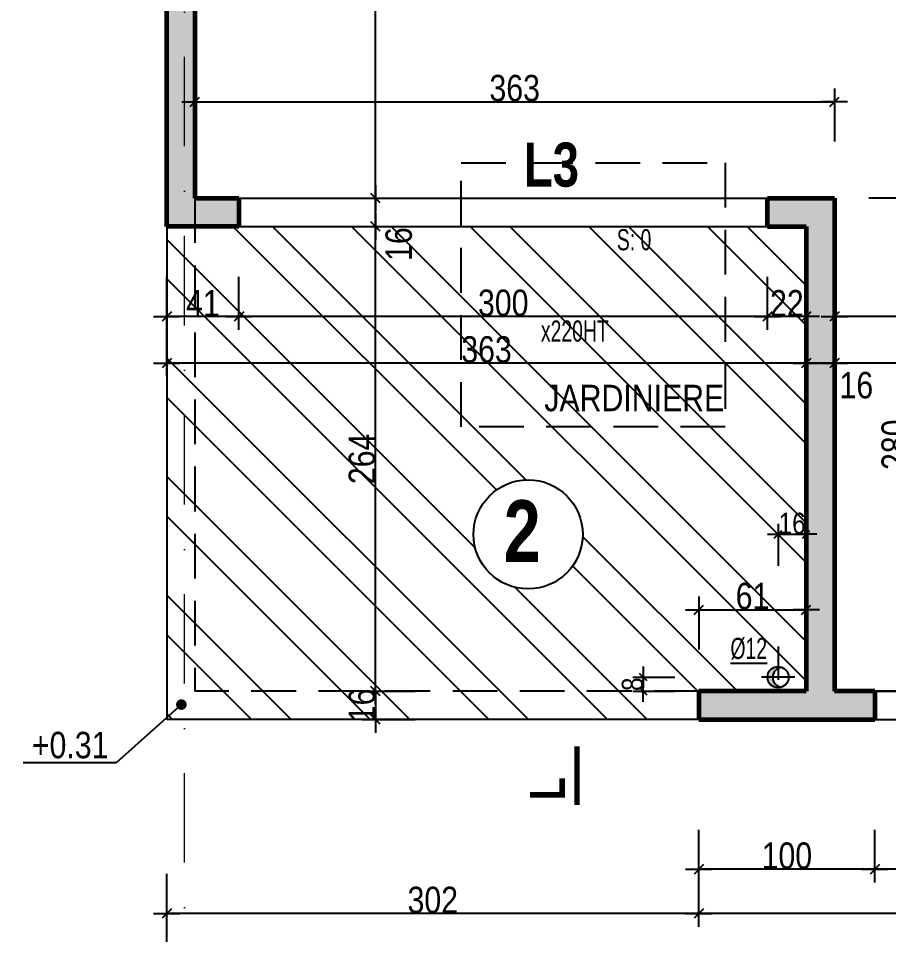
# Model space of a CAD drawing. Header units: millimetres. Extents: x 19188 to 26006, y -37354 to 0.
# Drawn here: x 19840 to 20334, y -36783 to -36263 of the extents above; entities that cross this region are included whole.
import ezdxf
from ezdxf.enums import TextEntityAlignment as Align

# ---------------------------------------------------------------- set-up
doc = ezdxf.new("R2010")
doc.units = ezdxf.units.MM
doc.linetypes.add('CACHEX2', pattern=[19.05, 12.7, -6.35])
doc.linetypes.add('TIRETPTX2', pattern=[50.8, 25.4, -12.7, 0, -12.7])
for name, color, linetype in [('01_cote_gen', 4, 'Continuous'), ('01_linteaux', 2, 'Continuous'), ('01_murs_sup', 2, 'CACHEX2'), ('01_poch_murs', 253, 'Continuous'), ('01_poch_poteaux', 250, 'Continuous'), ('01_resv', 32, 'Continuous'), ('01_texte', 230, 'Continuous'), ('AA_COTES', 2, 'Continuous')]:
    doc.layers.add(name, color=color, linetype=linetype)
doc.layers.add('01_murs_coup', color=5, linetype='Continuous', lineweight=60)
doc.layers.add('01_tram_axes', color=2, linetype='TIRETPTX2', lineweight=9)
doc.styles.add('ARIAL NA', font='ARIALN.TTF')
doc.styles.add('impact', font='impact.ttf')
doc.styles.add('STYLE2', font='ARIALN.TTF')
doc.dimstyles.new('JB50', dxfattribs={"dimscale": 0.1, "dimtxt": 150, "dimasz": 15, "dimexe": 0.1, "dimexo": 0.1, "dimgap": 0.09, "dimtad": 1, "dimdec": 1, "dimdsep": 46, "dimtxsty": 'STYLE2', "dimblk1": 'BOND_G', "dimblk2": 'BOND_D', "dimsah": 1, "dimcen": 1.5, "dimdle": 0.01, "dimse1": 1, "dimse2": 1, "dimclrd": 4, "dimclre": 2, "dimclrt": 6, "dimazin": 2, "dimtfac": 2.333333, "dimtdec": 1, "dimtix": 1, "dimtmove": 2, "dimatfit": 3, "dimldrblk": 'BOND_G', "dimfxl": 1, "dimtolj": 1, "dimtzin": 0, "dimarcsym": 0})
doc.dimstyles.new('JB50res', dxfattribs={"dimscale": 0.1, "dimtxt": 120, "dimasz": 12, "dimexe": 0.1, "dimexo": 0.1, "dimgap": 0.09, "dimtad": 1, "dimdec": 1, "dimdsep": 46, "dimtxsty": 'STYLE2', "dimblk1": 'BOND_G', "dimblk2": 'BOND_D', "dimsah": 1, "dimcen": 1.5, "dimdle": 0.01, "dimse1": 1, "dimse2": 1, "dimclrd": 4, "dimclre": 2, "dimclrt": 6, "dimazin": 2, "dimtfac": 2.333333, "dimtdec": 1, "dimtix": 1, "dimtmove": 2, "dimatfit": 3, "dimldrblk": 'BOND_G', "dimfxl": 1, "dimtolj": 1, "dimtzin": 0, "dimarcsym": 0})

# ---------------------------------------------------------------- blocks, each defined once
blk = doc.blocks.new('BOND_G')
at = {"layer": 'AA_COTES', "color": 0}
for p, q in [((0, -5), (0, 15)), ((5, 0), (-5, 0)), ((1.77, 1.77), (-1.77, -1.77))]:
    blk.add_line(p, q, dxfattribs=at)
blk = doc.blocks.new('BOND_D')
at = {"layer": 'AA_COTES', "color": 0}
for p, q in [((0, 5), (0, -15)), ((5, 0), (-5, 0)), ((-1.77, -1.77), (1.77, 1.77))]:
    blk.add_line(p, q, dxfattribs=at)
blk = doc.blocks.new('*D3088')
at = {"layer": '01_cote_gen', "color": 4, "lineweight": -2, "ltscale": 2, "transparency": 16777216}
blk.add_line((21004.72, -36771.24), (20227.72, -36771.24), dxfattribs=at)
at = {"layer": 'Defpoints', "color": 0, "ltscale": 2, "transparency": 16777216}
for p in [(20226.22, -36685.56), (21006.22, -36685.56), (20226.22, -36771.24)]:
    blk.add_point(p, dxfattribs=at)
at = {"layer": '01_cote_gen', "color": 4, "lineweight": -2, "ltscale": 2, "transparency": 16777216, "xscale": 1.5, "yscale": 1.5, "zscale": 1.5, "rotation": 180}
blk.add_blockref('BOND_D', (20226.22, -36771.24), dxfattribs=at)
at = {"layer": '01_cote_gen', "color": 4, "lineweight": -2, "ltscale": 2, "transparency": 16777216, "xscale": 1.5, "yscale": 1.5, "zscale": 1.5}
blk.add_blockref('BOND_G', (21006.22, -36771.24), dxfattribs=at)
at = {"layer": '01_cote_gen', "color": 6, "lineweight": 0, "ltscale": 2, "transparency": 16777216, "insert": (20589.24, -36763.57), "char_height": 15, "attachment_point": 5, "style": 'STYLE2'}
blk.add_mtext('\\A1;780', dxfattribs=at)
blk = doc.blocks.new('*D3089')
at = {"layer": '01_cote_gen', "color": 4, "lineweight": -2, "ltscale": 2, "transparency": 16777216}
blk.add_line((20224.72, -36771.24), (19925.72, -36771.24), dxfattribs=at)
at = {"layer": 'Defpoints', "color": 0, "ltscale": 2, "transparency": 16777216}
for p in [(19924.22, -36685.56), (20226.22, -36685.56), (19924.22, -36771.24)]:
    blk.add_point(p, dxfattribs=at)
at = {"layer": '01_cote_gen', "color": 4, "lineweight": -2, "ltscale": 2, "transparency": 16777216, "xscale": 1.5, "yscale": 1.5, "zscale": 1.5, "rotation": 180}
blk.add_blockref('BOND_D', (19924.22, -36771.24), dxfattribs=at)
at = {"layer": '01_cote_gen', "color": 4, "lineweight": -2, "ltscale": 2, "transparency": 16777216, "xscale": 1.5, "yscale": 1.5, "zscale": 1.5}
blk.add_blockref('BOND_G', (20226.22, -36771.24), dxfattribs=at)
at = {"layer": '01_cote_gen', "color": 6, "lineweight": 0, "ltscale": 2, "transparency": 16777216, "insert": (20075.22, -36763.57), "char_height": 15, "attachment_point": 5, "style": 'STYLE2'}
blk.add_mtext('\\A1;302', dxfattribs=at)
blk = doc.blocks.new('*D3090')
at = {"layer": '01_cote_gen', "color": 4, "lineweight": -2, "ltscale": 2, "transparency": 16777216}
blk.add_line((21306.72, -36799.34), (19925.72, -36799.34), dxfattribs=at)
at = {"layer": 'Defpoints', "color": 0, "ltscale": 2, "transparency": 16777216}
for p in [(19924.22, -36753.24), (21308.22, -36753.24), (19924.22, -36799.34)]:
    blk.add_point(p, dxfattribs=at)
at = {"layer": '01_cote_gen', "color": 4, "lineweight": -2, "ltscale": 2, "transparency": 16777216, "xscale": 1.5, "yscale": 1.5, "zscale": 1.5, "rotation": 180}
blk.add_blockref('BOND_D', (19924.22, -36799.34), dxfattribs=at)
at = {"layer": '01_cote_gen', "color": 4, "lineweight": -2, "ltscale": 2, "transparency": 16777216, "xscale": 1.5, "yscale": 1.5, "zscale": 1.5}
blk.add_blockref('BOND_G', (21308.22, -36799.34), dxfattribs=at)
at = {"layer": '01_cote_gen', "color": 6, "lineweight": 0, "ltscale": 2, "transparency": 16777216, "insert": (20616.22, -36791.67), "char_height": 15, "attachment_point": 5, "style": 'STYLE2'}
blk.add_mtext('\\A1;1384', dxfattribs=at)
blk = doc.blocks.new('*D3150')
at = {"layer": '01_cote_gen', "color": 4, "lineweight": -2, "ltscale": 2, "transparency": 16777216}
blk.add_line((20424.72, -36746.1), (20327.72, -36746.1), dxfattribs=at)
at = {"layer": 'Defpoints', "color": 0, "ltscale": 2, "transparency": 16777216}
for p in [(20326.22, -36661.01), (20426.22, -36661.01), (20326.22, -36746.1)]:
    blk.add_point(p, dxfattribs=at)
at = {"layer": '01_cote_gen', "color": 4, "lineweight": -2, "ltscale": 2, "transparency": 16777216, "xscale": 1.5, "yscale": 1.5, "zscale": 1.5, "rotation": 180}
blk.add_blockref('BOND_D', (20326.22, -36746.1), dxfattribs=at)
at = {"layer": '01_cote_gen', "color": 4, "lineweight": -2, "ltscale": 2, "transparency": 16777216, "xscale": 1.5, "yscale": 1.5, "zscale": 1.5}
blk.add_blockref('BOND_G', (20426.22, -36746.1), dxfattribs=at)
at = {"layer": '01_cote_gen', "color": 6, "lineweight": 0, "ltscale": 2, "transparency": 16777216, "insert": (20376.22, -36738.43), "char_height": 15, "attachment_point": 5, "style": 'STYLE2'}
blk.add_mtext('\\A1;100', dxfattribs=at)
blk = doc.blocks.new('*D3151')
at = {"layer": '01_cote_gen', "color": 4, "lineweight": -2, "ltscale": 2, "transparency": 16777216}
blk.add_line((20324.72, -36746.1), (20227.72, -36746.1), dxfattribs=at)
at = {"layer": 'Defpoints', "color": 0, "ltscale": 2, "transparency": 16777216}
for p in [(20226.22, -36661.01), (20326.22, -36661.01), (20226.22, -36746.1)]:
    blk.add_point(p, dxfattribs=at)
at = {"layer": '01_cote_gen', "color": 4, "lineweight": -2, "ltscale": 2, "transparency": 16777216, "xscale": 1.5, "yscale": 1.5, "zscale": 1.5, "rotation": 180}
blk.add_blockref('BOND_D', (20226.22, -36746.1), dxfattribs=at)
at = {"layer": '01_cote_gen', "color": 4, "lineweight": -2, "ltscale": 2, "transparency": 16777216, "xscale": 1.5, "yscale": 1.5, "zscale": 1.5}
blk.add_blockref('BOND_G', (20326.22, -36746.1), dxfattribs=at)
at = {"layer": '01_cote_gen', "color": 6, "lineweight": 0, "ltscale": 2, "transparency": 16777216, "insert": (20276.22, -36738.43), "char_height": 15, "attachment_point": 5, "style": 'STYLE2'}
blk.add_mtext('\\A1;100', dxfattribs=at)
blk = doc.blocks.new('*D2955')
at = {"layer": '01_cote_gen', "color": 4, "lineweight": -2, "ltscale": 0.1, "transparency": 16777216}
blk.add_line((19681.99, -36379.51), (19681.99, -35584.51), dxfattribs=at)
at = {"layer": 'Defpoints', "color": 0, "ltscale": 0.1, "transparency": 16777216}
for p in [(19681.99, -35583.01), (19900.15, -35583.01), (20032.84, -36381.01)]:
    blk.add_point(p, dxfattribs=at)
at = {"layer": '01_cote_gen', "color": 4, "lineweight": -2, "ltscale": 0.1, "transparency": 16777216, "xscale": 1.5, "yscale": 1.5, "zscale": 1.5}
for name, p, rotation in [('BOND_D', (19681.99, -35583.01), 90), ('BOND_G', (19681.99, -36381.01), 270)]:
    blk.add_blockref(name, p, dxfattribs=dict(at, rotation=rotation))
at = {"layer": '01_cote_gen', "color": 6, "ltscale": 0.1, "transparency": 16777216, "insert": (19674.32, -35982.01), "char_height": 15, "attachment_point": 5, "rotation": 90, "style": 'STYLE2'}
blk.add_mtext('\\A1;798', dxfattribs=at)
blk = doc.blocks.new('*D3010')
at = {"layer": '01_cote_gen', "color": 4, "lineweight": -2, "ltscale": 0.1, "transparency": 16777216}
blk.add_line((20926.72, -36458.63), (20304.72, -36458.63), dxfattribs=at)
at = {"layer": 'Defpoints', "color": 0, "ltscale": 0.1, "transparency": 16777216}
for p in [(20928.22, -36410.2), (20303.22, -36424.9), (20303.22, -36458.63)]:
    blk.add_point(p, dxfattribs=at)
at = {"layer": '01_cote_gen', "color": 4, "lineweight": -2, "ltscale": 0.1, "transparency": 16777216, "xscale": 1.5, "yscale": 1.5, "zscale": 1.5, "rotation": 180}
blk.add_blockref('BOND_D', (20303.22, -36458.63), dxfattribs=at)
at = {"layer": '01_cote_gen', "color": 4, "lineweight": -2, "ltscale": 0.1, "transparency": 16777216, "xscale": 1.5, "yscale": 1.5, "zscale": 1.5}
blk.add_blockref('BOND_G', (20928.22, -36458.63), dxfattribs=at)
at = {"layer": '01_cote_gen', "color": 6, "ltscale": 0.1, "transparency": 16777216, "insert": (20679.75, -36450.97), "char_height": 15, "attachment_point": 5, "style": 'STYLE2'}
blk.add_mtext('\\A1;625', dxfattribs=at)
blk = doc.blocks.new('*D3011')
at = {"layer": '01_cote_gen', "color": 4, "lineweight": -2, "ltscale": 0.1, "transparency": 16777216}
blk.add_line((20301.72, -36458.63), (20288.72, -36458.63), dxfattribs=at)
at = {"layer": 'Defpoints', "color": 0, "ltscale": 0.1, "transparency": 16777216}
for p in [(20287.22, -36423.56), (20303.22, -36423.56), (20287.22, -36458.63)]:
    blk.add_point(p, dxfattribs=at)
at = {"layer": '01_cote_gen', "color": 4, "lineweight": -2, "ltscale": 0.1, "transparency": 16777216, "xscale": 1.5, "yscale": 1.5, "zscale": 1.5, "rotation": 180}
blk.add_blockref('BOND_D', (20287.22, -36458.63), dxfattribs=at)
at = {"layer": '01_cote_gen', "color": 4, "lineweight": -2, "ltscale": 0.1, "transparency": 16777216, "xscale": 1.5, "yscale": 1.5, "zscale": 1.5}
blk.add_blockref('BOND_G', (20303.22, -36458.63), dxfattribs=at)
at = {"layer": '01_cote_gen', "color": 6, "ltscale": 0.1, "transparency": 16777216, "insert": (20315.65, -36471.23), "char_height": 15, "attachment_point": 5, "style": 'STYLE2'}
blk.add_mtext('\\A1;16', dxfattribs=at)
blk = doc.blocks.new('*D3012')
at = {"layer": '01_cote_gen', "color": 4, "lineweight": -2, "ltscale": 0.1, "transparency": 16777216}
blk.add_line((20285.72, -36432.17), (20266.72, -36432.17), dxfattribs=at)
at = {"layer": 'Defpoints', "color": 0, "ltscale": 0.1, "transparency": 16777216}
for p in [(20265.22, -36354.54), (20287.22, -36354.54), (20265.22, -36432.17)]:
    blk.add_point(p, dxfattribs=at)
at = {"layer": '01_cote_gen', "color": 4, "lineweight": -2, "ltscale": 0.1, "transparency": 16777216, "xscale": 1.5, "yscale": 1.5, "zscale": 1.5, "rotation": 180}
blk.add_blockref('BOND_D', (20265.22, -36432.17), dxfattribs=at)
at = {"layer": '01_cote_gen', "color": 4, "lineweight": -2, "ltscale": 0.1, "transparency": 16777216, "xscale": 1.5, "yscale": 1.5, "zscale": 1.5}
blk.add_blockref('BOND_G', (20287.22, -36432.17), dxfattribs=at)
at = {"layer": '01_cote_gen', "color": 6, "ltscale": 0.1, "transparency": 16777216, "insert": (20276.22, -36424.63), "char_height": 15, "attachment_point": 5, "style": 'STYLE2'}
blk.add_mtext('\\A1;22', dxfattribs=at)
blk = doc.blocks.new('*D3013')
at = {"layer": '01_cote_gen', "color": 4, "lineweight": -2, "ltscale": 0.1, "transparency": 16777216}
blk.add_line((20263.72, -36432.17), (19966.72, -36432.17), dxfattribs=at)
at = {"layer": 'Defpoints', "color": 0, "ltscale": 0.1, "transparency": 16777216}
for p in [(19965.22, -36354.54), (20265.22, -36354.54), (19965.22, -36432.17)]:
    blk.add_point(p, dxfattribs=at)
at = {"layer": '01_cote_gen', "color": 4, "lineweight": -2, "ltscale": 0.1, "transparency": 16777216, "xscale": 1.5, "yscale": 1.5, "zscale": 1.5, "rotation": 180}
blk.add_blockref('BOND_D', (19965.22, -36432.17), dxfattribs=at)
at = {"layer": '01_cote_gen', "color": 4, "lineweight": -2, "ltscale": 0.1, "transparency": 16777216, "xscale": 1.5, "yscale": 1.5, "zscale": 1.5}
blk.add_blockref('BOND_G', (20265.22, -36432.17), dxfattribs=at)
at = {"layer": '01_cote_gen', "color": 6, "ltscale": 0.1, "transparency": 16777216, "insert": (20115.22, -36424.5), "char_height": 15, "attachment_point": 5, "style": 'STYLE2'}
blk.add_mtext('\\A1;300', dxfattribs=at)
blk = doc.blocks.new('*D3014')
at = {"layer": '01_cote_gen', "color": 4, "lineweight": -2, "ltscale": 0.1, "transparency": 16777216}
blk.add_line((19963.72, -36432.17), (19925.72, -36432.17), dxfattribs=at)
at = {"layer": 'Defpoints', "color": 0, "ltscale": 0.1, "transparency": 16777216}
for p in [(19965.22, -36354.54), (19924.22, -36371.15), (19924.22, -36432.17)]:
    blk.add_point(p, dxfattribs=at)
at = {"layer": '01_cote_gen', "color": 4, "lineweight": -2, "ltscale": 0.1, "transparency": 16777216, "xscale": 1.5, "yscale": 1.5, "zscale": 1.5, "rotation": 180}
blk.add_blockref('BOND_D', (19924.22, -36432.17), dxfattribs=at)
at = {"layer": '01_cote_gen', "color": 4, "lineweight": -2, "ltscale": 0.1, "transparency": 16777216, "xscale": 1.5, "yscale": 1.5, "zscale": 1.5}
blk.add_blockref('BOND_G', (19965.22, -36432.17), dxfattribs=at)
at = {"layer": '01_cote_gen', "color": 6, "ltscale": 0.1, "transparency": 16777216, "insert": (19944.72, -36424.63), "char_height": 15, "attachment_point": 5, "style": 'STYLE2'}
blk.add_mtext('\\A1;41', dxfattribs=at)
blk = doc.blocks.new('*D3015')
at = {"layer": '01_cote_gen', "color": 4, "lineweight": -2, "ltscale": 0.1, "transparency": 16777216}
blk.add_line((20285.72, -36458.63), (19925.72, -36458.63), dxfattribs=at)
at = {"layer": 'Defpoints', "color": 0, "ltscale": 0.1, "transparency": 16777216}
for p in [(19924.22, -36451.13), (20287.22, -36451.13), (19924.22, -36458.63)]:
    blk.add_point(p, dxfattribs=at)
at = {"layer": '01_cote_gen', "color": 4, "lineweight": -2, "ltscale": 0.1, "transparency": 16777216, "xscale": 1.5, "yscale": 1.5, "zscale": 1.5, "rotation": 180}
blk.add_blockref('BOND_D', (19924.22, -36458.63), dxfattribs=at)
at = {"layer": '01_cote_gen', "color": 4, "lineweight": -2, "ltscale": 0.1, "transparency": 16777216, "xscale": 1.5, "yscale": 1.5, "zscale": 1.5}
blk.add_blockref('BOND_G', (20287.22, -36458.63), dxfattribs=at)
at = {"layer": '01_cote_gen', "color": 6, "ltscale": 0.1, "transparency": 16777216, "insert": (20105.72, -36450.97), "char_height": 15, "attachment_point": 5, "style": 'STYLE2'}
blk.add_mtext('\\A1;363', dxfattribs=at)
blk = doc.blocks.new('*D3017')
at = {"layer": '01_cote_gen', "color": 4, "lineweight": -2, "ltscale": 0.1, "transparency": 16777216}
blk.add_line((20686.72, -36432.17), (20304.72, -36432.17), dxfattribs=at)
at = {"layer": 'Defpoints', "color": 0, "ltscale": 0.1, "transparency": 16777216}
for p in [(20688.22, -36381.01), (20303.22, -36394.01), (20303.22, -36432.17)]:
    blk.add_point(p, dxfattribs=at)
at = {"layer": '01_cote_gen', "color": 4, "lineweight": -2, "ltscale": 0.1, "transparency": 16777216, "xscale": 1.5, "yscale": 1.5, "zscale": 1.5, "rotation": 180}
blk.add_blockref('BOND_D', (20303.22, -36432.17), dxfattribs=at)
at = {"layer": '01_cote_gen', "color": 4, "lineweight": -2, "ltscale": 0.1, "transparency": 16777216, "xscale": 1.5, "yscale": 1.5, "zscale": 1.5}
blk.add_blockref('BOND_G', (20688.22, -36432.17), dxfattribs=at)
at = {"layer": '01_cote_gen', "color": 6, "ltscale": 0.1, "transparency": 16777216, "insert": (20495.72, -36424.5), "char_height": 15, "attachment_point": 5, "style": 'STYLE2'}
blk.add_mtext('\\A1;385', dxfattribs=at)
blk = doc.blocks.new('*D3018')
at = {"layer": '01_cote_gen', "color": 4, "lineweight": -2, "ltscale": 0.1, "transparency": 16777216}
blk.add_line((20227.72, -36598.67), (20285.72, -36598.67), dxfattribs=at)
at = {"layer": 'Defpoints', "color": 0, "ltscale": 0.1, "transparency": 16777216}
for p in [(20287.22, -36598.67), (20287.22, -36610.19), (20226.22, -36645.01)]:
    blk.add_point(p, dxfattribs=at)
at = {"layer": '01_cote_gen', "color": 4, "lineweight": -2, "ltscale": 0.1, "transparency": 16777216, "xscale": 1.5, "yscale": 1.5, "zscale": 1.5, "rotation": 180}
blk.add_blockref('BOND_G', (20226.22, -36598.67), dxfattribs=at)
at = {"layer": '01_cote_gen', "color": 4, "lineweight": -2, "ltscale": 0.1, "transparency": 16777216, "xscale": 1.5, "yscale": 1.5, "zscale": 1.5}
blk.add_blockref('BOND_D', (20287.22, -36598.67), dxfattribs=at)
at = {"layer": '01_cote_gen', "color": 6, "ltscale": 0.1, "transparency": 16777216, "insert": (20256.72, -36591), "char_height": 15, "attachment_point": 5, "style": 'STYLE2'}
blk.add_mtext('\\A1;61', dxfattribs=at)
blk = doc.blocks.new('*D3020')
at = {"layer": '01_cote_gen', "color": 4, "lineweight": -2, "ltscale": 0.1, "transparency": 16777216}
blk.add_line((20042.73, -36379.51), (20042.73, -36366.51), dxfattribs=at)
at = {"layer": 'Defpoints', "color": 0, "ltscale": 0.1, "transparency": 16777216}
for p in [(20042.73, -36365.01), (20045, -36365.01), (20045, -36381.01)]:
    blk.add_point(p, dxfattribs=at)
at = {"layer": '01_cote_gen', "color": 4, "lineweight": -2, "ltscale": 0.1, "transparency": 16777216, "xscale": 1.5, "yscale": 1.5, "zscale": 1.5}
for name, p, rotation in [('BOND_D', (20042.73, -36365.01), 90), ('BOND_G', (20042.73, -36381.01), 270)]:
    blk.add_blockref(name, p, dxfattribs=dict(at, rotation=rotation))
at = {"layer": '01_cote_gen', "color": 6, "ltscale": 0.1, "transparency": 16777216, "insert": (20055.97, -36391.04), "char_height": 15, "attachment_point": 5, "rotation": 90, "style": 'STYLE2'}
blk.add_mtext('\\A1;16', dxfattribs=at)
blk = doc.blocks.new('*D3021')
at = {"layer": '01_cote_gen', "color": 4, "lineweight": -2, "ltscale": 0.1, "transparency": 16777216}
blk.add_line((20042.73, -36363.51), (20042.73, -35610.51), dxfattribs=at)
at = {"layer": 'Defpoints', "color": 0, "ltscale": 0.1, "transparency": 16777216}
for p in [(20042.73, -35609.01), (20108.62, -35609.01), (20050.23, -36365.01)]:
    blk.add_point(p, dxfattribs=at)
at = {"layer": '01_cote_gen', "color": 4, "lineweight": -2, "ltscale": 0.1, "transparency": 16777216, "xscale": 1.5, "yscale": 1.5, "zscale": 1.5}
for name, p, rotation in [('BOND_D', (20042.73, -35609.01), 90), ('BOND_G', (20042.73, -36365.01), 270)]:
    blk.add_blockref(name, p, dxfattribs=dict(at, rotation=rotation))
at = {"layer": '01_cote_gen', "color": 6, "ltscale": 0.1, "transparency": 16777216, "insert": (20035.06, -35987.01), "char_height": 15, "attachment_point": 5, "rotation": 90, "style": 'STYLE2'}
blk.add_mtext('\\A1;756', dxfattribs=at)
blk = doc.blocks.new('*D3026')
at = {"layer": '01_cote_gen', "color": 4, "lineweight": -2, "ltscale": 0.1, "transparency": 16777216}
blk.add_line((19941.72, -36310.2), (20301.72, -36310.2), dxfattribs=at)
at = {"layer": 'Defpoints', "color": 0, "ltscale": 0.1, "transparency": 16777216}
for p in [(20303.22, -36310.2), (19940.22, -36312.22), (20303.22, -36365)]:
    blk.add_point(p, dxfattribs=at)
at = {"layer": '01_cote_gen', "color": 4, "lineweight": -2, "ltscale": 0.1, "transparency": 16777216, "xscale": 1.5, "yscale": 1.5, "zscale": 1.5, "rotation": 180}
blk.add_blockref('BOND_G', (19940.22, -36310.2), dxfattribs=at)
at = {"layer": '01_cote_gen', "color": 4, "lineweight": -2, "ltscale": 0.1, "transparency": 16777216, "xscale": 1.5, "yscale": 1.5, "zscale": 1.5}
blk.add_blockref('BOND_D', (20303.22, -36310.2), dxfattribs=at)
at = {"layer": '01_cote_gen', "color": 6, "ltscale": 0.1, "transparency": 16777216, "insert": (20121.72, -36302.54), "char_height": 15, "attachment_point": 5, "style": 'STYLE2'}
blk.add_mtext('\\A1;363', dxfattribs=at)
blk = doc.blocks.new('*D3027')
at = {"layer": '01_cote_gen', "color": 4, "lineweight": -2, "ltscale": 0.1, "transparency": 16777216}
blk.add_line((20345.18, -36366.5), (20345.18, -36643.51), dxfattribs=at)
at = {"layer": 'Defpoints', "color": 0, "ltscale": 0.1, "transparency": 16777216}
for p in [(20290.04, -36365), (20313.03, -36645.01), (20345.18, -36645.01)]:
    blk.add_point(p, dxfattribs=at)
at = {"layer": '01_cote_gen', "color": 4, "lineweight": -2, "ltscale": 0.1, "transparency": 16777216, "xscale": 1.5, "yscale": 1.5, "zscale": 1.5}
for name, p, rotation in [('BOND_G', (20345.18, -36365), 90), ('BOND_D', (20345.18, -36645.01), 270)]:
    blk.add_blockref(name, p, dxfattribs=dict(at, rotation=rotation))
at = {"layer": '01_cote_gen', "color": 6, "ltscale": 0.1, "transparency": 16777216, "insert": (20337.51, -36505), "char_height": 15, "attachment_point": 5, "rotation": 90, "style": 'STYLE2'}
blk.add_mtext('\\A1;280', dxfattribs=at)
blk = doc.blocks.new('*D3043')
at = {"layer": '01_cote_gen', "color": 4, "lineweight": -2, "ltscale": 0.1, "transparency": 16777216}
for p, q in [((20042.73, -36643.51), (20042.73, -36642.01)), ((20042.73, -36645.01), (20042.73, -36661.01)), ((20042.73, -36662.51), (20042.73, -36664.01))]:
    blk.add_line(p, q, dxfattribs=at)
at = {"layer": 'Defpoints', "color": 0, "ltscale": 0.1, "transparency": 16777216}
for p in [(20226.22, -36645.01), (20042.73, -36661.01), (20213.64, -36661.01)]:
    blk.add_point(p, dxfattribs=at)
at = {"layer": '01_cote_gen', "color": 4, "lineweight": -2, "ltscale": 0.1, "transparency": 16777216, "xscale": 1.5, "yscale": 1.5, "zscale": 1.5}
for name, p, rotation in [('BOND_G', (20042.73, -36645.01), 270), ('BOND_D', (20042.73, -36661.01), 90)]:
    blk.add_blockref(name, p, dxfattribs=dict(at, rotation=rotation))
at = {"layer": '01_cote_gen', "color": 6, "ltscale": 0.1, "transparency": 16777216, "insert": (20035.06, -36653.01), "char_height": 15, "attachment_point": 5, "rotation": 90, "style": 'STYLE2'}
blk.add_mtext('\\A1;16', dxfattribs=at)
blk = doc.blocks.new('*D3044')
at = {"layer": '01_cote_gen', "color": 4, "lineweight": -2, "ltscale": 0.1, "transparency": 16777216}
blk.add_line((20042.73, -36643.51), (20042.73, -36382.51), dxfattribs=at)
at = {"layer": 'Defpoints', "color": 0, "ltscale": 0.1, "transparency": 16777216}
for p in [(20042.73, -36381.01), (20065.23, -36381.01), (20065.23, -36645.01)]:
    blk.add_point(p, dxfattribs=at)
at = {"layer": '01_cote_gen', "color": 4, "lineweight": -2, "ltscale": 0.1, "transparency": 16777216, "xscale": 1.5, "yscale": 1.5, "zscale": 1.5}
for name, p, rotation in [('BOND_D', (20042.73, -36381.01), 90), ('BOND_G', (20042.73, -36645.01), 270)]:
    blk.add_blockref(name, p, dxfattribs=dict(at, rotation=rotation))
at = {"layer": '01_cote_gen', "color": 6, "ltscale": 0.1, "transparency": 16777216, "insert": (20035.06, -36513.01), "char_height": 15, "attachment_point": 5, "rotation": 90, "style": 'STYLE2'}
blk.add_mtext('\\A1;264', dxfattribs=at)
blk = doc.blocks.new('*D3773')
at = {"layer": '01_poch_poteaux', "color": 4, "lineweight": -2, "ltscale": 0.1, "transparency": 16777216}
blk.add_line((20194.7, -36643.81), (20194.7, -36638.21), dxfattribs=at)
at = {"layer": 'Defpoints', "color": 0, "ltscale": 0.1, "transparency": 16777216}
for p in [(20194.7, -36637.01), (20231.13, -36637.01), (20231.13, -36645.01)]:
    blk.add_point(p, dxfattribs=at)
at = {"layer": '01_poch_poteaux', "color": 4, "lineweight": -2, "ltscale": 0.1, "transparency": 16777216, "xscale": 1.2, "yscale": 1.2, "zscale": 1.2}
for name, p, rotation in [('BOND_D', (20194.7, -36637.01), 90), ('BOND_G', (20194.7, -36645.01), 270)]:
    blk.add_blockref(name, p, dxfattribs=dict(at, rotation=rotation))
at = {"layer": '01_poch_poteaux', "color": 6, "ltscale": 0.1, "transparency": 16777216, "insert": (20188.57, -36641.01), "char_height": 12, "attachment_point": 5, "rotation": 90, "style": 'STYLE2'}
blk.add_mtext('\\A1;8', dxfattribs=at)
blk = doc.blocks.new('*D3774')
at = {"layer": '01_poch_poteaux', "color": 4, "lineweight": -2, "ltscale": 0.1, "transparency": 16777216}
blk.add_line((20272.42, -36555.83), (20286.02, -36555.83), dxfattribs=at)
at = {"layer": 'Defpoints', "color": 0, "ltscale": 0.1, "transparency": 16777216}
for p in [(20287.22, -36555.83), (20271.22, -36570.24), (20287.22, -36570.24)]:
    blk.add_point(p, dxfattribs=at)
at = {"layer": '01_poch_poteaux', "color": 4, "lineweight": -2, "ltscale": 0.1, "transparency": 16777216, "xscale": 1.2, "yscale": 1.2, "zscale": 1.2, "rotation": 180}
blk.add_blockref('BOND_G', (20271.22, -36555.83), dxfattribs=at)
at = {"layer": '01_poch_poteaux', "color": 4, "lineweight": -2, "ltscale": 0.1, "transparency": 16777216, "xscale": 1.2, "yscale": 1.2, "zscale": 1.2}
blk.add_blockref('BOND_D', (20287.22, -36555.83), dxfattribs=at)
at = {"layer": '01_poch_poteaux', "color": 6, "ltscale": 0.1, "transparency": 16777216, "insert": (20279.22, -36549.69), "char_height": 12, "attachment_point": 5, "style": 'STYLE2'}
blk.add_mtext('\\A1;16', dxfattribs=at)
blk = doc.blocks.new('*D3792')
at = {"layer": '01_cote_gen', "color": 4, "lineweight": -2, "ltscale": 0.1, "transparency": 16777216}
blk.add_line((19808.03, -36659.81), (19808.03, -36126.21), dxfattribs=at)
at = {"layer": 'Defpoints', "color": 0, "ltscale": 0.1, "transparency": 16777216}
for p in [(19808.03, -36125.01), (19924.22, -36125.01), (19934.22, -36661.01)]:
    blk.add_point(p, dxfattribs=at)
at = {"layer": '01_cote_gen', "color": 4, "lineweight": -2, "ltscale": 0.1, "transparency": 16777216, "xscale": 1.2, "yscale": 1.2, "zscale": 1.2}
for name, p, rotation in [('BOND_D', (19808.03, -36125.01), 90), ('BOND_G', (19808.03, -36661.01), 270)]:
    blk.add_blockref(name, p, dxfattribs=dict(at, rotation=rotation))
at = {"layer": '01_cote_gen', "color": 6, "ltscale": 0.1, "transparency": 16777216, "insert": (19801.9, -36393.01), "char_height": 12, "attachment_point": 5, "rotation": 90, "style": 'STYLE2'}
blk.add_mtext('\\A1;536', dxfattribs=at)

msp = doc.modelspace()

# ---------------------------------------------------------------- hatches: boundary and pattern name
at = {"layer": '01_poch_murs', "ltscale": 0.1}
h = msp.add_hatch(color=256, dxfattribs=at)
h.dxf.hatch_style = 1
h.paths.add_polyline_path([(20637.22, -33952.01), (20540.22, -33952.01), (20540.22, -33752.01), (20540.22, -33952.01), (20437.22, -33952.01), (20437.22, -33968.01), (20540.22, -33968.01), (20540.22, -34613.01), (20558.22, -34613.01), (20558.22, -34579.01), (20934.22, -34579.01), (20934.22, -34560.98), (20558.22, -34561.01), (20558.22, -33968.01), (20637.22, -33968.01)])
h.paths.add_polyline_path([(20337.22, -33952.01), (20237.22, -33952.01), (20237.22, -33968.01), (20337.22, -33968.01)])
h.paths.add_polyline_path([(20037.22, -33952.01), (19924.22, -33952.01), (19924.22, -34424.01), (19940.22, -34424.01), (19940.22, -33968.01), (20037.22, -33968.01)])
h.paths.add_polyline_path([(21037.22, -33952.01), (20837.22, -33952.01), (20837.22, -33968.01), (21037.22, -33968.01)])
h.paths.add_polyline_path([(21308.22, -33752.01), (21292.22, -33752.01), (21292.22, -33952.01), (21292.22, -33952.01), (21137.22, -33952.01), (21137.22, -33968.01), (21292.22, -33968.01), (21292.22, -34561.01), (21036.22, -34561.01), (21036.22, -34579.01), (21308.22, -34578.99)])
h.paths.add_polyline_path([(21536.22, -33952.01), (21310.22, -33952.01), (21310.22, -34579.01), (21562.22, -34579.01), (21562.22, -34561.01), (21326.22, -34561.01), (21326.22, -33968.01), (21536.22, -33968.01)])
h.paths.add_polyline_path([(21794.22, -33952.01), (21636.22, -33952.01), (21636.22, -33968.01), (21794.22, -33968.01)])
h.paths.add_polyline_path([(22112.22, -33952.01), (21894.22, -33952.01), (21894.22, -33968.01), (22112.22, -33968.01)])
h.paths.add_polyline_path([(22349.22, -33952.01), (22212.22, -33952.01), (22212.22, -33968.01), (22333.22, -33968.01), (22333.22, -34019.01), (22349.22, -34019.01)])
h.paths.add_polyline_path([(22349.22, -34219.01), (22333.22, -34219.01), (22333.71, -34365.05), (22349.71, -34365.05)])
h.paths.add_polyline_path([(22349.71, -34465.05), (22333.71, -34465.05), (22333.22, -34635.01), (21907.22, -34635.01), (21907.22, -34570.01), (21887.22, -34570.01), (21887.22, -34635.01), (21721.22, -34635.01), (21721.22, -34561.01), (21664.22, -34561.01), (21664.22, -34579.01), (21703.22, -34579.01), (21703.22, -34709.01), (21664.22, -34709.01), (21664.22, -34727.01), (21721.22, -34727.01), (21721.22, -34653.01), (21887.22, -34653.01), (21887.22, -34718.01), (21907.22, -34718.01), (21907.22, -34653.01), (22333.22, -34653.01), (22333.22, -34823.01), (22349.22, -34823.01)])
h.paths.add_polyline_path([(21562.22, -34709.01), (21310.22, -34709.01), (21310.22, -35336.01), (21571.22, -35336.01), (21571.22, -35320.01), (21326.22, -35320.01), (21326.22, -34727.01), (21562.22, -34727.01)])
h.paths.add_polyline_path([(22349.22, -34923.01), (22333.22, -34923.01), (22333.22, -35019.01), (22349.22, -35019.01)])
h.paths.add_polyline_path([(20952.22, -34741.99), (20967.22, -34741.99), (20967.22, -34723.99), (20869.22, -34723.99), (20869.22, -34741.99), (20932.22, -34741.99), (20932.22, -34904.99), (20707.22, -34904.99), (20707.22, -34741.99), (20767.22, -34741.99), (20767.22, -34723.99), (20687.22, -34723.99), (20687.22, -35144.98), (20913.18, -35144.98), (20913.18, -35309.98), (20688.22, -35309.98), (20688.22, -35493.98), (20706.22, -35493.98), (20706.22, -35329.98), (20933.18, -35329.98), (20933.18, -35101.99), (21292.22, -35101.99), (21292.22, -35375.01), (21308.22, -35375.01), (21308.22, -34723.99), (21069.22, -34723.99), (21069.22, -34741.99), (21292.22, -34741.99), (21292.22, -35081.99), (20952.22, -35081.99)])
h.paths.add_polyline_path([(20932.22, -34924.99), (20932.22, -35014.99), (20707.22, -35014.99), (20707.22, -34924.99)], flags=16)
h.paths.add_polyline_path([(20932.22, -35034.99), (20932.22, -35081.99), (20913.18, -35081.99), (20913.18, -35124.98), (20707.22, -35124.98), (20707.22, -35034.99)], flags=16)
h.paths.add_polyline_path([(20558.22, -34715.01), (20540.22, -34715.01), (20540.22, -34779.01), (19940.22, -34779.01), (19940.22, -34524.01), (19924.22, -34524.01), (19924.22, -34924.01), (19940.22, -34924.01), (19940.22, -34797.01), (20540.22, -34797.01), (20540.22, -35203), (20558.22, -35203)])
h.paths.add_polyline_path([(20558.22, -35305), (20540.22, -35305), (20540.25, -35591.01), (19940.25, -35591.01), (19940.22, -35529.01), (19924.22, -35529.01), (19924.22, -35820.01), (19940.22, -35820.01), (19940.25, -35609.01), (20540.25, -35609.01), (20540.22, -35814.01), (20581.22, -35814.01), (20581.22, -35796.01), (20558.22, -35796.01)])
h.paths.add_polyline_path([(20706.22, -35595.98), (20688.22, -35595.98), (20688.22, -35796.01), (20683.22, -35796.01), (20683.22, -35814.01), (20688.22, -35814.01), (20688.22, -36205), (20457.22, -36205), (20457.22, -36223), (20688.22, -36223), (20688.22, -36381.01), (20928.22, -36381.01), (20928.22, -36645.01), (20673.22, -36645.01), (20673.22, -36661.01), (21006.22, -36661.01), (21006.22, -36645.01), (20944.22, -36645.01), (20944.22, -36381.01), (20962.22, -36381.01), (20962.22, -36365.01), (20706.22, -36365.01)])
h.paths.add_polyline_path([(21308.22, -35475.01), (21292.22, -35475.01), (21292.22, -35719.01), (21308.22, -35719.01)])
h.paths.add_polyline_path([(21308.22, -35819.01), (21292.22, -35819.01), (21292.22, -36019.01), (21308.22, -36019.01)])
h.paths.add_polyline_path([(21308.22, -36119.01), (21292.22, -36119.01), (21292.22, -36365.01), (21262.22, -36365.01), (21262.22, -36381.01), (21308.22, -36381.01)])
h.paths.add_polyline_path([(20303.22, -36365), (20265.22, -36365.01), (20265.22, -36381.01), (20287.22, -36381), (20287.22, -36645), (20226.22, -36645.01), (20226.22, -36661.01), (20326.22, -36661.01), (20326.22, -36645.01), (20303.22, -36645.01)])
h.paths.add_polyline_path([(19940.22, -36225.01), (19924.22, -36225.01), (19924.22, -36381.01), (19965.22, -36381.01), (19965.22, -36365.01), (19940.22, -36365.01)])
h.paths.add_polyline_path([(19940.22, -35920.01), (19924.22, -35920.01), (19924.22, -36125.01), (19940.22, -36125.01)])
h.paths.add_polyline_path([(20573.22, -36645.01), (20426.22, -36645.01), (20426.22, -36661.01), (20573.22, -36661.01)])
h.paths.add_polyline_path([(20939.22, -34760.38), (20939.36, -34760.38), (20939.36, -34749.79), (20939.22, -34749.79)], flags=16)
h.paths.add_polyline_path([(20292.02, -36497.71), (20292.02, -36466.48)], flags=16)
h = msp.add_hatch(dxfattribs=at)
h.set_pattern_fill('ANSI32', color=256, scale=5, angle=90)
h.set_pattern_definition([(135, (0, -10155.59), (-33.67596, -33.67596), []), (135, (1e-15, -10133.14), (-33.67596, -33.67596), [])])
h.paths.add_polyline_path([(20287.22, -36381), (20265.22, -36381.01), (20017.82, -36381.01), (20017.82, -36661.01), (20226.22, -36661.01), (20226.22, -36645.01), (20287.22, -36645)])
h.paths.add_polyline_path([(20160.32, -36555.88, -1), (20098.36, -36555.88, -1)], flags=16)
h.paths.add_polyline_path([(20017.82, -36381.01), (19965.22, -36381.01), (19924.22, -36381.01), (19924.22, -36661.01), (20017.82, -36661.01)])
h.paths.add_polyline_path([(20106.19, -36580.25), (20145.81, -36580.25), (20145.81, -36527.75), (20106.19, -36527.75)], flags=24)
h.paths.add_polyline_path([(20236.86, -36397.86), (20262.63, -36397.86), (20262.63, -36379.23), (20236.86, -36379.23)], flags=9)
h.paths.add_polyline_path([(20133.53, -36449.68), (20178.17, -36449.68), (20178.17, -36431.3), (20133.53, -36431.3)], flags=24)
at = {"layer": '01_poch_poteaux', "ltscale": 0.1}
h = msp.add_hatch(color=256, dxfattribs=at)
h.dxf.hatch_style = 1
h.paths.add_polyline_path([(20326.22, -36645.01), (20303.22, -36645.01), (20287.22, -36645), (20226.22, -36645.01), (20226.22, -36661.01), (20326.22, -36661.01)])
h.paths.add_polyline_path([(20573.22, -36645.01), (20426.22, -36645.01), (20426.22, -36661.01), (20573.22, -36661.01)])
h.paths.add_polyline_path([(21006.22, -36645.01), (20944.22, -36645.01), (20928.22, -36645.01), (20673.22, -36645.01), (20673.22, -36661.01), (21006.22, -36661.01)])
at = {"layer": '01_resv'}
h = msp.add_hatch(color=256, dxfattribs=at)
h.dxf.hatch_style = 1
h.paths.add_polyline_path([(20273.46, -36631.44, 0.095857), (20271.22, -36631), (20271.22, -36632.03, -0.104121)])
h.paths.add_polyline_path([(20268.14, -36637), (20265.22, -36637, 0.414213), (20271.22, -36643), (20271.22, -36642.07, -0.28522)])
h.paths.add_polyline_path([(20271.22, -36642.07), (20271.22, -36643, 0.086594), (20273.26, -36642.65, -0.094843)])
h = msp.add_hatch(color=256, dxfattribs=at)
h.dxf.hatch_style = 1
h.paths.add_polyline_path([(20273.46, -36631.44, 0.531161), (20265.22, -36637, 0.519439), (20273.26, -36642.65, -0.93132)])

# ---------------------------------------------------------------- linework, layer by layer
at = {"layer": '01_linteaux', "ltscale": 0.1}
for p, q in [((19965.22, -36365.01), (20265.22, -36365.01)), ((19924.22, -36381.01), (19924.22, -36661.01)), ((19965.22, -36381.01), (20265.22, -36381.01)), ((20326.22, -36645.01), (20426.22, -36645.01)), ((20226.22, -36661.01), (19924.22, -36661.01)), ((20326.22, -36661.01), (20426.22, -36661.01))]:
    msp.add_line(p, q, dxfattribs=at)
at = {"layer": '01_murs_coup'}
for p, q in [((19924.22, -36381.01), (19924.22, -36225.01)), ((19940.22, -36225.01), (19940.22, -36365.01)), ((19940.22, -36365.01), (19965.22, -36365.01)), ((19965.22, -36365.01), (19965.22, -36381.01)), ((20265.22, -36365.01), (20303.22, -36365)), ((20265.22, -36381.01), (20265.22, -36365.01)), ((20303.22, -36365), (20303.22, -36645.01)), ((19965.22, -36381.01), (19924.22, -36381.01)), ((20265.22, -36381.01), (20287.22, -36381)), ((20287.22, -36381), (20287.22, -36645)), ((20287.22, -36645), (20226.22, -36645.01)), ((20226.22, -36645.01), (20226.22, -36661.01)), ((20326.22, -36645.01), (20303.22, -36645.01)), ((20326.22, -36645.01), (20326.22, -36661.01)), ((20226.22, -36661.01), (20326.22, -36661.01))]:
    msp.add_line(p, q, dxfattribs=at)
at = {"layer": '01_murs_sup', "ltscale": 2}
for p, q in [((20091.3, -36494.85), (20091.3, -36344.85)), ((20091.3, -36344.85), (20241.22, -36344.85)), ((20241.22, -36344.85), (20241.22, -36494.85)), ((19940.22, -36365.01), (19940.22, -36645.01)), ((20241.22, -36494.85), (20091.3, -36494.85)), ((20226.22, -36645.01), (19940.22, -36645.01))]:
    msp.add_line(p, q, dxfattribs=at)
at = {"layer": '01_resv'}
for p, q in [((20271.22, -36619.51), (20271.22, -36638.5)), ((20280.72, -36637), (20261.73, -36637))]:
    msp.add_line(p, q, dxfattribs=at)
msp.add_circle((20271.22, -36637), 6, dxfattribs=at)
msp.add_arc((20273.76, -36637.05), 5.62, 93.0205, 264.874, dxfattribs=at)
at = {"layer": '01_texte'}
for p, q in [((19932.52, -36652.54), (19895.5, -36685.6)), ((19895.5, -36685.6), (19842.65, -36685.6))]:
    msp.add_line(p, q, dxfattribs=at)
at = {"layer": '01_texte', "const_width": 3}
msp.add_lwpolyline([(19931.02, -36652.54, 1), (19934.02, -36652.54, 1)], format="xyb", close=True, dxfattribs=at)
msp.add_lwpolyline([(20157.14, -36709.66), (20157.14, -36676.29)], dxfattribs=at)
at = {"layer": '01_texte'}
msp.add_circle((20129.34, -36555.88), 30.98, dxfattribs=at)
at = {"layer": '01_tram_axes', "color": 253, "ltscale": 2}
msp.add_line((19934.22, -36844), (19934.22, -33270.42), dxfattribs=at)

# ---------------------------------------------------------------- texts
at = {"layer": '01_texte', "style": 'impact'}
msp.add_text('L3', height=25, dxfattribs=at).set_placement((20142.57, -36365.87), align=Align.BOTTOM_CENTER)
at = {"layer": '01_texte', "style": 'ARIAL NA', "width": 0.8}
for s, p in [('S: 0', (20179.7, -36394.55)), ('x220HT', (20136.6, -36446.41)), ('%%U%%C12', (20244.17, -36626.63))]:
    msp.add_text(s, height=12, dxfattribs=at).set_placement(p)
at = {"layer": '01_texte', "style": 'ARIAL NA'}
for s, p in [('JARDINIERE', (20138.54, -36485.94)), ('+0.31', (19847.65, -36683.02))]:
    msp.add_text(s, height=15, dxfattribs=at).set_placement(p)
at = {"layer": '01_texte', "style": 'impact'}
msp.add_text('2', height=35, dxfattribs=at).set_placement((20126, -36554), align=Align.MIDDLE_CENTER)
msp.add_text('L', height=20, rotation=90, dxfattribs=at).set_placement((20140.36, -36700.22), align=Align.MIDDLE)

# ---------------------------------------------------------------- dimensions: what is measured, and where the dimension line sits
at = {"layer": '01_cote_gen', "ltscale": 0.1}
for base, p1, p2, dimstyle, picture, middle in [((19681.99, -35583.01), (20032.84, -36381.01), (19900.15, -35583.01), 'JB50', '*D2955', (19674.32, -35982.01)), ((20042.73, -35609.01), (20050.23, -36365.01), (20108.62, -35609.01), 'JB50', '*D3021', (20035.06, -35987.01)), ((19808.03, -36125.01), (19934.22, -36661.01), (19924.22, -36125.01), 'JB50res', '*D3792', (19801.9, -36393.01)), ((20345.18, -36645.01), (20290.04, -36365), (20313.03, -36645.01), 'JB50', '*D3027', (20337.51, -36505)), ((20042.73, -36381.01), (20065.23, -36645.01), (20065.23, -36381.01), 'JB50', '*D3044', (20035.06, -36513.01)), ((20042.73, -36661.01), (20226.22, -36645.01), (20213.64, -36661.01), 'JB50', '*D3043', (20035.06, -36653.01))]:
    dim = msp.add_linear_dim(base=base, p1=p1, p2=p2, angle=90, dimstyle=dimstyle, dxfattribs=at)
    dim.commit()
    dim.dimension.update_dxf_attribs({"geometry": picture, "text_midpoint": middle})
for base, p1, p2, picture, middle in [((20303.22, -36310.2), (19940.22, -36312.22), (20303.22, -36365), '*D3026', (20121.72, -36302.54)), ((19924.22, -36432.17), (19965.22, -36354.54), (19924.22, -36371.15), '*D3014', (19944.72, -36424.63)), ((19965.22, -36432.17), (20265.22, -36354.54), (19965.22, -36354.54), '*D3013', (20115.22, -36424.5)), ((20265.22, -36432.17), (20287.22, -36354.54), (20265.22, -36354.54), '*D3012', (20276.22, -36424.63)), ((20303.22, -36432.17), (20688.22, -36381.01), (20303.22, -36394.01), '*D3017', (20495.72, -36424.5)), ((19924.22, -36458.63), (20287.22, -36451.13), (19924.22, -36451.13), '*D3015', (20105.72, -36450.97)), ((20287.22, -36598.67), (20226.22, -36645.01), (20287.22, -36610.19), '*D3018', (20256.72, -36591))]:
    dim = msp.add_linear_dim(base=base, p1=p1, p2=p2, dimstyle='JB50', dxfattribs=at)
    dim.commit()
    dim.dimension.update_dxf_attribs({"geometry": picture, "text_midpoint": middle})
dim = msp.add_linear_dim(base=(20042.73, -36365.01), p1=(20045, -36381.01), p2=(20045, -36365.01), angle=90, dimstyle='JB50', dxfattribs=at)
dim.commit()
dim.dimension.update_dxf_attribs({"geometry": '*D3020', "text_midpoint": (20055.97, -36391.04), "dimtype": 160})
for base, p1, p2, picture, middle in [((20303.22, -36458.63), (20928.22, -36410.2), (20303.22, -36424.9), '*D3010', (20679.75, -36450.97)), ((20287.22, -36458.63), (20303.22, -36423.56), (20287.22, -36423.56), '*D3011', (20315.65, -36471.23))]:
    dim = msp.add_linear_dim(base=base, p1=p1, p2=p2, dimstyle='JB50', dxfattribs=at)
    dim.commit()
    dim.dimension.update_dxf_attribs({"geometry": picture, "text_midpoint": middle, "dimtype": 160})
at = {"layer": '01_cote_gen', "lineweight": 0, "ltscale": 2}
for base, p1, p2, picture, middle in [((20226.22, -36746.1), (20326.22, -36661.01), (20226.22, -36661.01), '*D3151', (20276.22, -36738.43)), ((20326.22, -36746.1), (20426.22, -36661.01), (20326.22, -36661.01), '*D3150', (20376.22, -36738.43)), ((19924.22, -36771.24), (20226.22, -36685.56), (19924.22, -36685.56), '*D3089', (20075.22, -36763.57)), ((19924.22, -36799.34), (21308.22, -36753.24), (19924.22, -36753.24), '*D3090', (20616.22, -36791.67))]:
    dim = msp.add_linear_dim(base=base, p1=p1, p2=p2, dimstyle='JB50', dxfattribs=at)
    dim.commit()
    dim.dimension.update_dxf_attribs({"geometry": picture, "text_midpoint": middle})
dim = msp.add_linear_dim(base=(20226.22, -36771.24), p1=(21006.22, -36685.56), p2=(20226.22, -36685.56), dimstyle='JB50', dxfattribs=at)
dim.commit()
dim.dimension.update_dxf_attribs({"geometry": '*D3088', "text_midpoint": (20589.24, -36763.57), "dimtype": 160})
at = {"layer": '01_poch_poteaux', "ltscale": 0.1}
dim = msp.add_linear_dim(base=(20287.22, -36555.83), p1=(20271.22, -36570.24), p2=(20287.22, -36570.24), dimstyle='JB50res', dxfattribs=at)
dim.commit()
dim.dimension.update_dxf_attribs({"geometry": '*D3774', "text_midpoint": (20279.22, -36549.69)})
dim = msp.add_linear_dim(base=(20194.7, -36637.01), p1=(20231.13, -36645.01), p2=(20231.13, -36637.01), angle=90, dimstyle='JB50res', dxfattribs=at)
dim.commit()
dim.dimension.update_dxf_attribs({"geometry": '*D3773', "text_midpoint": (20188.57, -36641.01)})

doc.saveas('drawing.dxf')
